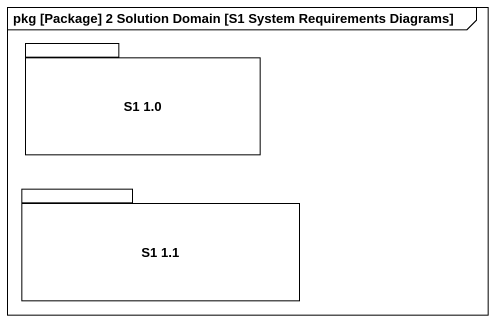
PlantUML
@startuml
mainframe pkg [Package] 2 Solution Domain [S1 System Requirements Diagrams]
package "S1 1.0" as S1_1_0 {
}
package "S1 1.1" as S1_1_1 {
}
@enduml
